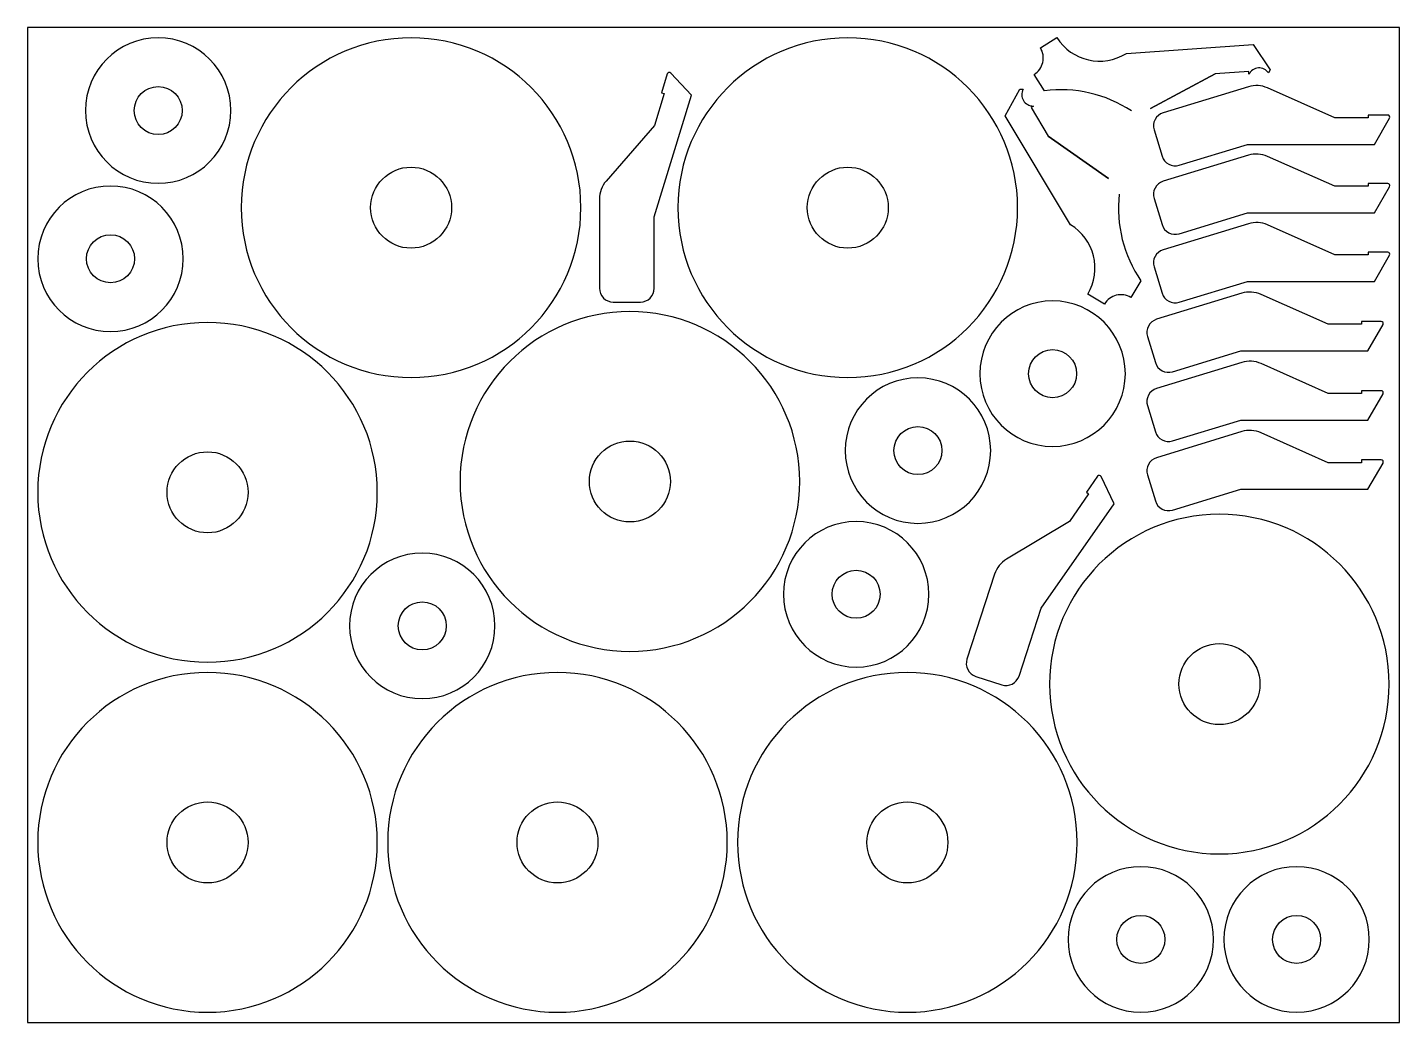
# Model space of a CAD drawing. Header units: metres. Extents: x 0 to 2000, y 0 to 1450.
import ezdxf

# ---------------------------------------------------------------- set-up
doc = ezdxf.new("R2010")
doc.units = ezdxf.units.M

msp = doc.modelspace()

# ---------------------------------------------------------------- linework, layer by layer
msp.add_lwpolyline([(0, 0), (2000, 0), (2000, 1450), (0, 1450)], close=True)
for points in [[(296.6, 1328.9, 1), (84.6, 1328.9, 1)], [(806.7, 1187.4, 1), (311.7, 1187.4, 1)], [(1443.2, 1187.4, 1), (948.2, 1187.4, 1)], [(843.6, 1226.2, 0.181001), (833.8, 1199.9), (833.8, 1069.9, 0.414214), (853.8, 1049.9), (893.6, 1049.9, 0.413852), (913.6, 1069.9), (913.7, 1174.1), (967.8, 1351.1), (937.7, 1383.4, 0.57735), (932.6, 1382.2), (924.3, 1354.9), (928.1, 1353.7), (913.8, 1306.9)], [(225.6, 1328.9, -1), (155.6, 1328.9, -1)], [(1807.7, 1361.9, 0.181001), (1779.7, 1363.6), (1655.4, 1325.6, 0.414214), (1642.1, 1300.6), (1653.8, 1262.5, 0.413852), (1678.7, 1249.2), (1778.5, 1279.6), (1963.5, 1279.6), (1985.5, 1317.9, 0.57735), (1982.9, 1322.4), (1954.4, 1322.4), (1954.4, 1318.4), (1905.5, 1318.4)], [(1807.7, 1262.1, 0.181001), (1779.7, 1263.8), (1655.4, 1225.8, 0.414214), (1642.1, 1200.8), (1653.8, 1162.7, 0.413852), (1678.7, 1149.4), (1778.5, 1179.8), (1963.5, 1179.8), (1985.5, 1218, 0.57735), (1982.9, 1222.5), (1954.4, 1222.5), (1954.4, 1218.5), (1905.5, 1218.5)], [(618.2, 1187.4, -1), (500.2, 1187.4, -1)], [(1254.7, 1187.4, -1), (1136.7, 1187.4, -1)], [(227.1, 1112.9, 1), (15, 1112.9, 1)], [(1807.7, 1162.3, 0.181001), (1779.7, 1164), (1655.4, 1126, 0.414214), (1642.1, 1101), (1653.8, 1062.9, 0.413852), (1678.7, 1049.6), (1778.5, 1080), (1963.5, 1080), (1985.5, 1118.2, 0.57735), (1982.9, 1122.7), (1954.4, 1122.7), (1954.4, 1118.7), (1905.5, 1118.7)], [(156.1, 1112.9, -1), (86.1, 1112.9, -1)], [(1798.1, 1061, 0.181001), (1770.1, 1062.7), (1645.8, 1024.7, 0.414214), (1632.5, 999.7), (1644.1, 961.6, 0.413852), (1669.1, 948.4), (1768.8, 978.7), (1953.8, 978.7), (1975.9, 1017, 0.57735), (1973.3, 1021.5), (1944.7, 1021.5), (1944.7, 1017.5), (1895.8, 1017.5)], [(1600.3, 945.5, 1), (1388.3, 945.5, 1)], [(510, 772.6, 1), (15, 772.6, 1)], [(1125.6, 788.4, 1), (630.6, 788.4, 1)], [(1529.3, 945.5, -1), (1459.3, 945.5, -1)], [(1798.1, 960.2, 0.181001), (1770.1, 961.9), (1645.8, 923.9, 0.414214), (1632.5, 898.9), (1644.1, 860.8, 0.413852), (1669.1, 847.5), (1768.8, 877.9), (1953.8, 877.9), (1975.9, 916.2, 0.57735), (1973.3, 920.7), (1944.7, 920.7), (1944.7, 916.7), (1895.8, 916.7)], [(1404, 833.4, 1), (1192, 833.4, 1)], [(1333, 833.4, -1), (1263, 833.4, -1)], [(1798.1, 859.4, 0.181001), (1770.1, 861.1), (1645.8, 823.1, 0.414214), (1632.5, 798.1), (1644.1, 760, 0.413852), (1669.1, 746.7), (1768.8, 777.1), (1953.8, 777.1), (1975.9, 815.3, 0.57735), (1973.3, 819.8), (1944.7, 819.8), (1944.7, 815.8), (1895.8, 815.8)], [(937.1, 788.4, -1), (819.1, 788.4, -1)], [(321.5, 772.6, -1), (203.5, 772.6, -1)], [(1427, 675.2, 0.181001), (1409.6, 653.3), (1369.4, 529.6, 0.414214), (1382.2, 504.4), (1420.1, 492.1, 0.413852), (1445.3, 504.9), (1477.7, 604), (1583.8, 755.6), (1565.1, 795.6, 0.57735), (1559.9, 796.1), (1543.5, 772.7), (1546.8, 770.4), (1518.7, 730.3)], [(1984.9, 493.2, 1), (1489.9, 493.2, 1)], [(1313.9, 624, 1), (1101.9, 624, 1)], [(681.5, 578, 1), (469.5, 578, 1)], [(1242.9, 624, -1), (1172.9, 624, -1)], [(610.5, 578, -1), (540.5, 578, -1)], [(1796.4, 493.2, -1), (1678.4, 493.2, -1)], [(510, 262.5, 1), (15, 262.5, 1)], [(1020.1, 262.5, 1), (525.1, 262.5, 1)], [(1530.1, 262.5, 1), (1035.1, 262.5, 1)], [(321.5, 262.5, -1), (203.5, 262.5, -1)], [(831.6, 262.5, -1), (713.6, 262.5, -1)], [(1341.6, 262.5, -1), (1223.6, 262.5, -1)], [(1728.9, 121.1, 1), (1516.9, 121.1, 1)], [(1955.9, 121.1, 1), (1743.9, 121.1, 1)], [(1657.9, 121.1, -1), (1587.9, 121.1, -1)], [(1884.9, 121.1, -1), (1814.9, 121.1, -1)]]:
    msp.add_lwpolyline(points, format="xyb", close=True)
for points in [[(1609.1, 1328.4, 0.181001), (1482.5, 1357.6), (1467.5, 1381.6, 0.414214), (1476.4, 1420.4), (1500.4, 1435.4, 0.413852), (1602, 1412.1), (1786.5, 1425), (1811.2, 1388.4), (1809, 1383.7, 0.57735), (1780.5, 1381.7), (1780.2, 1385.7), (1731.4, 1382.3), (1636.9, 1332.1), (1731.4, 1382.3)], [(1591.5, 1207, 0.181001), (1623, 1080.9), (1608.4, 1056.6, 0.414214), (1569.8, 1047), (1545.5, 1061.5, 0.413852), (1520.2, 1162.6), (1424.9, 1321.2), (1446.3, 1359.9), (1451.5, 1359.9, 0.57735), (1466.2, 1335.5), (1462.8, 1333.4), (1488, 1291.5), (1575.7, 1230.1), (1488, 1291.5)]]:
    msp.add_lwpolyline(points, format="xyb")

doc.saveas('drawing.dxf')
